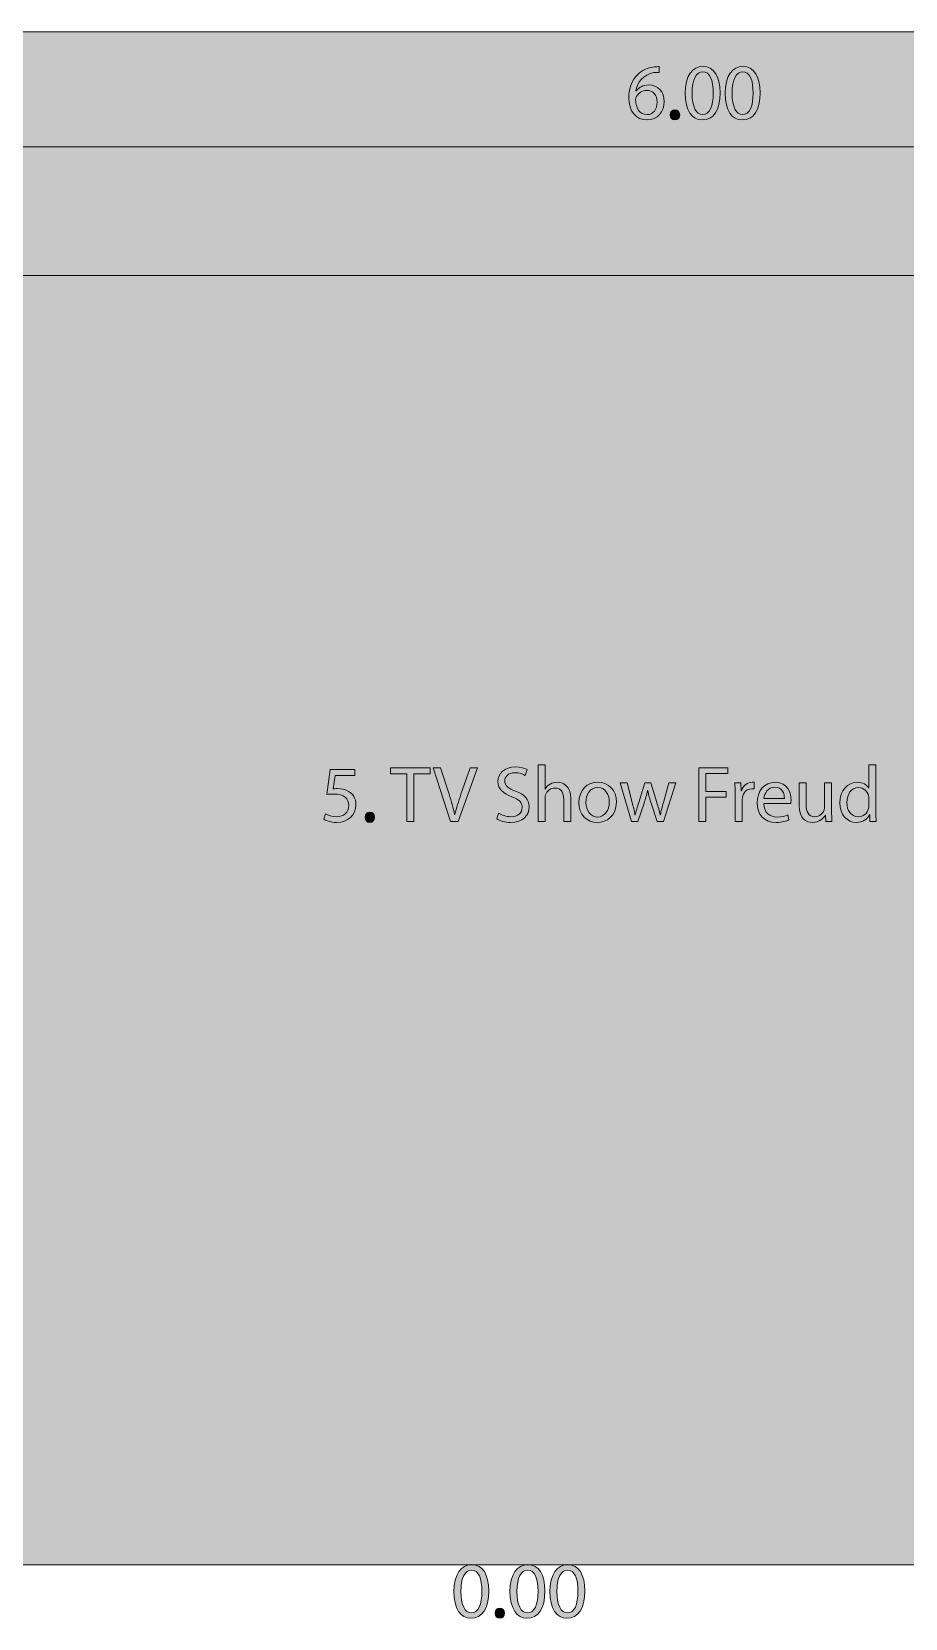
# Model space of a CAD drawing. Header units: centimetres. Extents: x -16.81 to -14.54, y 1.61 to 2.77.
# Drawn here: x -15.3483 to -15.2477, y 2.4232 to 2.6058 of the extents above; entities that cross this region are included whole.
import ezdxf

# ---------------------------------------------------------------- set-up
doc = ezdxf.new("R2010")
doc.units = ezdxf.units.CM
doc.header["$MEASUREMENT"] = 0
for name, color, linetype, lineweight in [('0TEXT', 7, 'Continuous', 0), ('EXP BORDER', 7, 'Continuous', 0), ('EXP COTA', 7, 'Continuous', 0), ('EXP HATCH', 7, 'Continuous', 0)]:
    doc.layers.add(name, color=color, linetype=linetype, lineweight=lineweight)

# ---------------------------------------------------------------- blocks, each defined once
blk = doc.blocks.new('Block_109')
at = {"layer": 'EXP COTA', "true_color": 0x0000cc, "transparency": 33554687}
h = blk.add_hatch(color=172, dxfattribs=at)
h.dxf.hatch_style = 2
edge = h.paths.add_edge_path()
edge.add_spline(control_points=[(-15.27623, 2.59767), (-15.27623, 2.5985), (-15.27671, 2.59901), (-15.27745, 2.59901), (-15.27795, 2.59901), (-15.2784, 2.5987), (-15.2786, 2.59829), (-15.27867, 2.59819), (-15.27871, 2.59808), (-15.27871, 2.59795), (-15.27869, 2.59695), (-15.27824, 2.59622), (-15.2774, 2.59622), (-15.27669, 2.59622), (-15.27623, 2.59681), (-15.27623, 2.59767)], knot_values=[0, 0, 0, 0, 1, 1, 1, 2, 2, 2, 3, 3, 3, 4, 4, 4, 5, 5, 5, 5], degree=3, periodic=0)
edge = h.paths.add_edge_path()
edge.add_spline(control_points=[(-15.276, 2.60108), (-15.27617, 2.60108), (-15.27638, 2.60108), (-15.2766, 2.60105), (-15.27786, 2.60084), (-15.27853, 2.59991), (-15.27867, 2.59895), (-15.27867, 2.59895), (-15.27865, 2.59895), (-15.27865, 2.59895), (-15.27836, 2.59932), (-15.27786, 2.59963), (-15.27721, 2.59963), (-15.27616, 2.59963), (-15.27542, 2.59888), (-15.27542, 2.59771), (-15.27542, 2.5966), (-15.27616, 2.5956), (-15.2774, 2.5956), (-15.27867, 2.5956), (-15.2795, 2.5966), (-15.2795, 2.59815), (-15.2795, 2.59932), (-15.27908, 2.60022), (-15.2785, 2.60081), (-15.278, 2.60132), (-15.27734, 2.6016), (-15.27659, 2.6017), (-15.27635, 2.60174), (-15.27616, 2.60174), (-15.276, 2.60174), (-15.276, 2.60174), (-15.276, 2.60108), (-15.276, 2.60108)], knot_values=[0, 0, 0, 0, 1, 1, 1, 2, 2, 2, 3, 3, 3, 4, 4, 4, 5, 5, 5, 6, 6, 6, 7, 7, 7, 8, 8, 8, 9, 9, 9, 10, 10, 10, 11, 11, 11, 11], degree=3, periodic=0)
h = blk.add_hatch(color=172, dxfattribs=at)
h.dxf.hatch_style = 2
edge = h.paths.add_edge_path()
edge.add_spline(control_points=[(-15.27221, 2.59867), (-15.27221, 2.59712), (-15.27175, 2.59622), (-15.27101, 2.59622), (-15.27018, 2.59622), (-15.26978, 2.59719), (-15.26978, 2.5987), (-15.26978, 2.60019), (-15.27016, 2.60115), (-15.27099, 2.60115), (-15.27169, 2.60115), (-15.27221, 2.60029), (-15.27221, 2.59867)], knot_values=[0, 0, 0, 0, 1, 1, 1, 2, 2, 2, 3, 3, 3, 4, 4, 4, 4], degree=3, periodic=0)
edge = h.paths.add_edge_path()
edge.add_spline(control_points=[(-15.26899, 2.59874), (-15.26899, 2.59671), (-15.26973, 2.5956), (-15.27106, 2.5956), (-15.27221, 2.5956), (-15.273, 2.59671), (-15.27302, 2.59867), (-15.27302, 2.60067), (-15.27216, 2.60177), (-15.27095, 2.60177), (-15.2697, 2.60177), (-15.26899, 2.60063), (-15.26899, 2.59874)], knot_values=[0, 0, 0, 0, 1, 1, 1, 2, 2, 2, 3, 3, 3, 4, 4, 4, 4], degree=3, periodic=0)
h = blk.add_hatch(color=172, dxfattribs=at)
h.dxf.hatch_style = 2
edge = h.paths.add_edge_path()
edge.add_spline(control_points=[(-15.26761, 2.59867), (-15.26761, 2.59712), (-15.26713, 2.59622), (-15.26641, 2.59622), (-15.26558, 2.59622), (-15.26518, 2.59719), (-15.26518, 2.5987), (-15.26518, 2.60019), (-15.26556, 2.60115), (-15.26639, 2.60115), (-15.2671, 2.60115), (-15.26761, 2.60029), (-15.26761, 2.59867)], knot_values=[0, 0, 0, 0, 1, 1, 1, 2, 2, 2, 3, 3, 3, 4, 4, 4, 4], degree=3, periodic=0)
edge = h.paths.add_edge_path()
edge.add_spline(control_points=[(-15.26439, 2.59874), (-15.26439, 2.59671), (-15.26513, 2.5956), (-15.26646, 2.5956), (-15.26761, 2.5956), (-15.2684, 2.59671), (-15.26842, 2.59867), (-15.26842, 2.60067), (-15.26756, 2.60177), (-15.26635, 2.60177), (-15.2651, 2.60177), (-15.26439, 2.60063), (-15.26439, 2.59874)], knot_values=[0, 0, 0, 0, 1, 1, 1, 2, 2, 2, 3, 3, 3, 4, 4, 4, 4], degree=3, periodic=0)
h = blk.add_hatch(color=172, dxfattribs=at)
h.dxf.hatch_style = 2
edge = h.paths.add_edge_path()
edge.add_spline(control_points=[(-15.27473, 2.59619), (-15.27473, 2.59653), (-15.2745, 2.59678), (-15.27419, 2.59678), (-15.27387, 2.59678), (-15.27364, 2.59653), (-15.27364, 2.59619), (-15.27364, 2.59584), (-15.27385, 2.5956), (-15.27419, 2.5956), (-15.27452, 2.5956), (-15.27473, 2.59584), (-15.27473, 2.59619)], knot_values=[0, 0, 0, 0, 1, 1, 1, 2, 2, 2, 3, 3, 3, 4, 4, 4, 4], degree=3, periodic=0)
at = {"layer": 'EXP COTA'}
for points, knots in [([(-15.276, 2.60108), (-15.27617, 2.60108), (-15.27638, 2.60108), (-15.2766, 2.60105), (-15.27786, 2.60084), (-15.27853, 2.59991), (-15.27867, 2.59895), (-15.27867, 2.59895), (-15.27865, 2.59895), (-15.27865, 2.59895), (-15.27836, 2.59932), (-15.27786, 2.59963), (-15.27721, 2.59963), (-15.27616, 2.59963), (-15.27542, 2.59888), (-15.27542, 2.59771), (-15.27542, 2.5966), (-15.27616, 2.5956), (-15.2774, 2.5956), (-15.27867, 2.5956), (-15.2795, 2.5966), (-15.2795, 2.59815), (-15.2795, 2.59932), (-15.27908, 2.60022), (-15.2785, 2.60081), (-15.278, 2.60132), (-15.27734, 2.6016), (-15.27659, 2.6017), (-15.27635, 2.60174), (-15.27616, 2.60174), (-15.276, 2.60174), (-15.276, 2.60174), (-15.276, 2.60108), (-15.276, 2.60108)], [0, 0, 0, 0, 1, 1, 1, 2, 2, 2, 3, 3, 3, 4, 4, 4, 5, 5, 5, 6, 6, 6, 7, 7, 7, 8, 8, 8, 9, 9, 9, 10, 10, 10, 11, 11, 11, 11]), ([(-15.26899, 2.59874), (-15.26899, 2.59671), (-15.26973, 2.5956), (-15.27106, 2.5956), (-15.27221, 2.5956), (-15.273, 2.59671), (-15.27302, 2.59867), (-15.27302, 2.60067), (-15.27216, 2.60177), (-15.27095, 2.60177), (-15.2697, 2.60177), (-15.26899, 2.60063), (-15.26899, 2.59874)], [0, 0, 0, 0, 1, 1, 1, 2, 2, 2, 3, 3, 3, 4, 4, 4, 4]), ([(-15.26439, 2.59874), (-15.26439, 2.59671), (-15.26513, 2.5956), (-15.26646, 2.5956), (-15.26761, 2.5956), (-15.2684, 2.59671), (-15.26842, 2.59867), (-15.26842, 2.60067), (-15.26756, 2.60177), (-15.26635, 2.60177), (-15.2651, 2.60177), (-15.26439, 2.60063), (-15.26439, 2.59874)], [0, 0, 0, 0, 1, 1, 1, 2, 2, 2, 3, 3, 3, 4, 4, 4, 4]), ([(-15.27221, 2.59867), (-15.27221, 2.59712), (-15.27175, 2.59622), (-15.27101, 2.59622), (-15.27018, 2.59622), (-15.26978, 2.59719), (-15.26978, 2.5987), (-15.26978, 2.60019), (-15.27016, 2.60115), (-15.27099, 2.60115), (-15.27169, 2.60115), (-15.27221, 2.60029), (-15.27221, 2.59867)], [0, 0, 0, 0, 1, 1, 1, 2, 2, 2, 3, 3, 3, 4, 4, 4, 4]), ([(-15.26761, 2.59867), (-15.26761, 2.59712), (-15.26713, 2.59622), (-15.26641, 2.59622), (-15.26558, 2.59622), (-15.26518, 2.59719), (-15.26518, 2.5987), (-15.26518, 2.60019), (-15.26556, 2.60115), (-15.26639, 2.60115), (-15.2671, 2.60115), (-15.26761, 2.60029), (-15.26761, 2.59867)], [0, 0, 0, 0, 1, 1, 1, 2, 2, 2, 3, 3, 3, 4, 4, 4, 4]), ([(-15.27623, 2.59767), (-15.27623, 2.5985), (-15.27671, 2.59901), (-15.27745, 2.59901), (-15.27795, 2.59901), (-15.2784, 2.5987), (-15.2786, 2.59829), (-15.27867, 2.59819), (-15.27871, 2.59808), (-15.27871, 2.59795), (-15.27869, 2.59695), (-15.27824, 2.59622), (-15.2774, 2.59622), (-15.27669, 2.59622), (-15.27623, 2.59681), (-15.27623, 2.59767)], [0, 0, 0, 0, 1, 1, 1, 2, 2, 2, 3, 3, 3, 4, 4, 4, 5, 5, 5, 5]), ([(-15.27473, 2.59619), (-15.27473, 2.59653), (-15.2745, 2.59678), (-15.27419, 2.59678), (-15.27387, 2.59678), (-15.27364, 2.59653), (-15.27364, 2.59619), (-15.27364, 2.59584), (-15.27385, 2.5956), (-15.27419, 2.5956), (-15.27452, 2.5956), (-15.27473, 2.59584), (-15.27473, 2.59619)], [0, 0, 0, 0, 1, 1, 1, 2, 2, 2, 3, 3, 3, 4, 4, 4, 4])]:
    blk.add_open_spline(points, degree=3, knots=knots, dxfattribs=at)
blk = doc.blocks.new('Block_108')
at = {"layer": 'EXP COTA'}
blk.add_blockref('Block_109', (0, 0), dxfattribs=at)
blk = doc.blocks.new('Block_107')
at = {"layer": 'EXP COTA', "color": 172, "lineweight": 0, "true_color": 0x0000cc}
blk.add_line((-15.37011, 2.5925), (-15.17256, 2.5925), dxfattribs=at)
at = {"layer": 'EXP COTA'}
blk.add_blockref('Block_108', (0, 0), dxfattribs=at)
blk = doc.blocks.new('Block_110')
at = {"layer": 'EXP COTA', "color": 172, "lineweight": 0, "true_color": 0x0000cc}
blk.add_line((-15.79345, 2.57771), (-15.17256, 2.57771), dxfattribs=at)
blk = doc.blocks.new('Block_121')
at = {"layer": 'EXP COTA', "true_color": 0x0000cc, "transparency": 33554687}
h = blk.add_hatch(color=172, dxfattribs=at)
h.dxf.hatch_style = 2
edge = h.paths.add_edge_path()
edge.add_spline(control_points=[(-15.29884, 2.42628), (-15.29884, 2.42473), (-15.29836, 2.42383), (-15.29764, 2.42383), (-15.29681, 2.42383), (-15.29641, 2.4248), (-15.29641, 2.42631), (-15.29641, 2.42779), (-15.29679, 2.42876), (-15.29762, 2.42876), (-15.29833, 2.42876), (-15.29884, 2.4279), (-15.29884, 2.42628)], knot_values=[0, 0, 0, 0, 1, 1, 1, 2, 2, 2, 3, 3, 3, 4, 4, 4, 4], degree=3, periodic=0)
edge = h.paths.add_edge_path()
edge.add_spline(control_points=[(-15.29562, 2.42635), (-15.29562, 2.42431), (-15.29636, 2.42321), (-15.29769, 2.42321), (-15.29884, 2.42321), (-15.29963, 2.42431), (-15.29965, 2.42628), (-15.29965, 2.42828), (-15.29879, 2.42938), (-15.29758, 2.42938), (-15.29633, 2.42938), (-15.29562, 2.42824), (-15.29562, 2.42635)], knot_values=[0, 0, 0, 0, 1, 1, 1, 2, 2, 2, 3, 3, 3, 4, 4, 4, 4], degree=3, periodic=0)
h = blk.add_hatch(color=172, dxfattribs=at)
h.dxf.hatch_style = 2
edge = h.paths.add_edge_path()
edge.add_spline(control_points=[(-15.29238, 2.42628), (-15.29238, 2.42473), (-15.29192, 2.42383), (-15.29118, 2.42383), (-15.29035, 2.42383), (-15.28995, 2.4248), (-15.28995, 2.42631), (-15.28995, 2.42779), (-15.29033, 2.42876), (-15.29116, 2.42876), (-15.29187, 2.42876), (-15.29238, 2.4279), (-15.29238, 2.42628)], knot_values=[0, 0, 0, 0, 1, 1, 1, 2, 2, 2, 3, 3, 3, 4, 4, 4, 4], degree=3, periodic=0)
edge = h.paths.add_edge_path()
edge.add_spline(control_points=[(-15.28916, 2.42635), (-15.28916, 2.42431), (-15.2899, 2.42321), (-15.29123, 2.42321), (-15.29238, 2.42321), (-15.29318, 2.42431), (-15.29319, 2.42628), (-15.29319, 2.42828), (-15.29233, 2.42938), (-15.29113, 2.42938), (-15.28987, 2.42938), (-15.28916, 2.42824), (-15.28916, 2.42635)], knot_values=[0, 0, 0, 0, 1, 1, 1, 2, 2, 2, 3, 3, 3, 4, 4, 4, 4], degree=3, periodic=0)
h = blk.add_hatch(color=172, dxfattribs=at)
h.dxf.hatch_style = 2
edge = h.paths.add_edge_path()
edge.add_spline(control_points=[(-15.28778, 2.42628), (-15.28778, 2.42473), (-15.2873, 2.42383), (-15.28658, 2.42383), (-15.28575, 2.42383), (-15.28535, 2.4248), (-15.28535, 2.42631), (-15.28535, 2.42779), (-15.28573, 2.42876), (-15.28656, 2.42876), (-15.28727, 2.42876), (-15.28778, 2.4279), (-15.28778, 2.42628)], knot_values=[0, 0, 0, 0, 1, 1, 1, 2, 2, 2, 3, 3, 3, 4, 4, 4, 4], degree=3, periodic=0)
edge = h.paths.add_edge_path()
edge.add_spline(control_points=[(-15.28456, 2.42635), (-15.28456, 2.42431), (-15.2853, 2.42321), (-15.28663, 2.42321), (-15.28778, 2.42321), (-15.28858, 2.42431), (-15.28859, 2.42628), (-15.28859, 2.42828), (-15.28773, 2.42938), (-15.28653, 2.42938), (-15.28527, 2.42938), (-15.28456, 2.42824), (-15.28456, 2.42635)], knot_values=[0, 0, 0, 0, 1, 1, 1, 2, 2, 2, 3, 3, 3, 4, 4, 4, 4], degree=3, periodic=0)
h = blk.add_hatch(color=172, dxfattribs=at)
h.dxf.hatch_style = 2
edge = h.paths.add_edge_path()
edge.add_spline(control_points=[(-15.2949, 2.4238), (-15.2949, 2.42414), (-15.29467, 2.42438), (-15.29436, 2.42438), (-15.29404, 2.42438), (-15.29381, 2.42414), (-15.29381, 2.4238), (-15.29381, 2.42345), (-15.29402, 2.42321), (-15.29436, 2.42321), (-15.29469, 2.42321), (-15.2949, 2.42345), (-15.2949, 2.4238)], knot_values=[0, 0, 0, 0, 1, 1, 1, 2, 2, 2, 3, 3, 3, 4, 4, 4, 4], degree=3, periodic=0)
at = {"layer": 'EXP COTA'}
for points in [[(-15.29562, 2.42635), (-15.29562, 2.42431), (-15.29636, 2.42321), (-15.29769, 2.42321), (-15.29884, 2.42321), (-15.29963, 2.42431), (-15.29965, 2.42628), (-15.29965, 2.42828), (-15.29879, 2.42938), (-15.29758, 2.42938), (-15.29633, 2.42938), (-15.29562, 2.42824), (-15.29562, 2.42635)], [(-15.29884, 2.42628), (-15.29884, 2.42473), (-15.29836, 2.42383), (-15.29764, 2.42383), (-15.29681, 2.42383), (-15.29641, 2.4248), (-15.29641, 2.42631), (-15.29641, 2.42779), (-15.29679, 2.42876), (-15.29762, 2.42876), (-15.29833, 2.42876), (-15.29884, 2.4279), (-15.29884, 2.42628)], [(-15.28916, 2.42635), (-15.28916, 2.42431), (-15.2899, 2.42321), (-15.29123, 2.42321), (-15.29238, 2.42321), (-15.29318, 2.42431), (-15.29319, 2.42628), (-15.29319, 2.42828), (-15.29233, 2.42938), (-15.29113, 2.42938), (-15.28987, 2.42938), (-15.28916, 2.42824), (-15.28916, 2.42635)], [(-15.29238, 2.42628), (-15.29238, 2.42473), (-15.29192, 2.42383), (-15.29118, 2.42383), (-15.29035, 2.42383), (-15.28995, 2.4248), (-15.28995, 2.42631), (-15.28995, 2.42779), (-15.29033, 2.42876), (-15.29116, 2.42876), (-15.29187, 2.42876), (-15.29238, 2.4279), (-15.29238, 2.42628)], [(-15.28456, 2.42635), (-15.28456, 2.42431), (-15.2853, 2.42321), (-15.28663, 2.42321), (-15.28778, 2.42321), (-15.28858, 2.42431), (-15.28859, 2.42628), (-15.28859, 2.42828), (-15.28773, 2.42938), (-15.28653, 2.42938), (-15.28527, 2.42938), (-15.28456, 2.42824), (-15.28456, 2.42635)], [(-15.28778, 2.42628), (-15.28778, 2.42473), (-15.2873, 2.42383), (-15.28658, 2.42383), (-15.28575, 2.42383), (-15.28535, 2.4248), (-15.28535, 2.42631), (-15.28535, 2.42779), (-15.28573, 2.42876), (-15.28656, 2.42876), (-15.28727, 2.42876), (-15.28778, 2.4279), (-15.28778, 2.42628)], [(-15.2949, 2.4238), (-15.2949, 2.42414), (-15.29467, 2.42438), (-15.29436, 2.42438), (-15.29404, 2.42438), (-15.29381, 2.42414), (-15.29381, 2.4238), (-15.29381, 2.42345), (-15.29402, 2.42321), (-15.29436, 2.42321), (-15.29469, 2.42321), (-15.2949, 2.42345), (-15.2949, 2.4238)]]:
    blk.add_open_spline(points, degree=3, knots=[0, 0, 0, 0, 1, 1, 1, 2, 2, 2, 3, 3, 3, 4, 4, 4, 4], dxfattribs=at)
blk = doc.blocks.new('Block_120')
at = {"layer": 'EXP COTA'}
blk.add_blockref('Block_121', (0, 0), dxfattribs=at)
blk = doc.blocks.new('Block_119')
at = {"layer": 'EXP COTA'}
blk.add_blockref('Block_120', (0, 0), dxfattribs=at)
blk = doc.blocks.new('Block_177')
at = {"layer": '0TEXT', "true_color": 0x333333, "transparency": 33554687}
h = blk.add_hatch(color=250, dxfattribs=at)
h.dxf.hatch_style = 2
edge = h.paths.add_edge_path()
edge.add_spline(control_points=[(-15.30506, 2.52036), (-15.30506, 2.52036), (-15.30694, 2.52036), (-15.30694, 2.52036), (-15.30694, 2.52036), (-15.30694, 2.52105), (-15.30694, 2.52105), (-15.30694, 2.52105), (-15.30236, 2.52105), (-15.30236, 2.52105), (-15.30236, 2.52105), (-15.30236, 2.52036), (-15.30236, 2.52036), (-15.30236, 2.52036), (-15.30425, 2.52036), (-15.30425, 2.52036), (-15.30425, 2.52036), (-15.30425, 2.51489), (-15.30425, 2.51489), (-15.30425, 2.51489), (-15.30506, 2.51489), (-15.30506, 2.51489), (-15.30506, 2.51489), (-15.30506, 2.52036), (-15.30506, 2.52036)], knot_values=[0, 0, 0, 0, 1, 1, 1, 2, 2, 2, 3, 3, 3, 4, 4, 4, 5, 5, 5, 6, 6, 6, 7, 7, 7, 8, 8, 8, 8], degree=3, periodic=0)
h = blk.add_hatch(color=250, dxfattribs=at)
h.dxf.hatch_style = 2
edge = h.paths.add_edge_path()
edge.add_spline(control_points=[(-15.30001, 2.51489), (-15.30001, 2.51489), (-15.30203, 2.52105), (-15.30203, 2.52105), (-15.30203, 2.52105), (-15.30117, 2.52105), (-15.30117, 2.52105), (-15.30117, 2.52105), (-15.3002, 2.51802), (-15.3002, 2.51802), (-15.29994, 2.51719), (-15.2997, 2.51644), (-15.29955, 2.51571), (-15.29955, 2.51571), (-15.29953, 2.51571), (-15.29953, 2.51571), (-15.29936, 2.51644), (-15.2991, 2.51719), (-15.29883, 2.51802), (-15.29883, 2.51802), (-15.29777, 2.52105), (-15.29777, 2.52105), (-15.29777, 2.52105), (-15.29693, 2.52105), (-15.29693, 2.52105), (-15.29693, 2.52105), (-15.29914, 2.51489), (-15.29914, 2.51489), (-15.29914, 2.51489), (-15.30001, 2.51489), (-15.30001, 2.51489)], knot_values=[0, 0, 0, 0, 1, 1, 1, 2, 2, 2, 3, 3, 3, 4, 4, 4, 5, 5, 5, 6, 6, 6, 7, 7, 7, 8, 8, 8, 9, 9, 9, 10, 10, 10, 10], degree=3, periodic=0)
h = blk.add_hatch(color=250, dxfattribs=at)
h.dxf.hatch_style = 2
edge = h.paths.add_edge_path()
edge.add_spline(control_points=[(-15.2945, 2.51585), (-15.29414, 2.51564), (-15.29362, 2.51544), (-15.29307, 2.51544), (-15.29226, 2.51544), (-15.29178, 2.51588), (-15.29178, 2.5165), (-15.29178, 2.51709), (-15.29211, 2.5174), (-15.29295, 2.51774), (-15.29395, 2.51809), (-15.29457, 2.51861), (-15.29457, 2.51947), (-15.29457, 2.52043), (-15.29378, 2.52116), (-15.29257, 2.52116), (-15.29195, 2.52116), (-15.29149, 2.52102), (-15.29121, 2.52085), (-15.29121, 2.52085), (-15.29144, 2.52019), (-15.29144, 2.52019), (-15.29164, 2.52033), (-15.29206, 2.5205), (-15.29261, 2.5205), (-15.29345, 2.5205), (-15.29378, 2.51998), (-15.29378, 2.51957), (-15.29378, 2.51898), (-15.2934, 2.51871), (-15.29254, 2.51836), (-15.2915, 2.51799), (-15.29097, 2.51747), (-15.29097, 2.51657), (-15.29097, 2.51561), (-15.29168, 2.51478), (-15.29312, 2.51478), (-15.29373, 2.51478), (-15.29438, 2.51495), (-15.29471, 2.5152), (-15.29471, 2.5152), (-15.2945, 2.51585), (-15.2945, 2.51585)], knot_values=[0, 0, 0, 0, 1, 1, 1, 2, 2, 2, 3, 3, 3, 4, 4, 4, 5, 5, 5, 6, 6, 6, 7, 7, 7, 8, 8, 8, 9, 9, 9, 10, 10, 10, 11, 11, 11, 12, 12, 12, 13, 13, 13, 14, 14, 14, 14], degree=3, periodic=0)
h = blk.add_hatch(color=250, dxfattribs=at)
h.dxf.hatch_style = 2
edge = h.paths.add_edge_path()
edge.add_spline(control_points=[(-15.28995, 2.5214), (-15.28995, 2.5214), (-15.28914, 2.5214), (-15.28914, 2.5214), (-15.28914, 2.5214), (-15.28914, 2.51861), (-15.28914, 2.51861), (-15.28914, 2.51861), (-15.28913, 2.51861), (-15.28913, 2.51861), (-15.28901, 2.51885), (-15.2888, 2.51905), (-15.28856, 2.51919), (-15.28832, 2.51933), (-15.28804, 2.5194), (-15.28773, 2.5194), (-15.28715, 2.5194), (-15.28618, 2.51905), (-15.28618, 2.5175), (-15.28618, 2.5175), (-15.28618, 2.51489), (-15.28618, 2.51489), (-15.28618, 2.51489), (-15.28699, 2.51489), (-15.28699, 2.51489), (-15.28699, 2.51489), (-15.28699, 2.51743), (-15.28699, 2.51743), (-15.28699, 2.51816), (-15.28727, 2.51874), (-15.28802, 2.51874), (-15.28854, 2.51874), (-15.28895, 2.51836), (-15.28909, 2.51795), (-15.28914, 2.51785), (-15.28914, 2.51771), (-15.28914, 2.51757), (-15.28914, 2.51757), (-15.28914, 2.51489), (-15.28914, 2.51489), (-15.28914, 2.51489), (-15.28995, 2.51489), (-15.28995, 2.51489), (-15.28995, 2.51489), (-15.28995, 2.5214), (-15.28995, 2.5214)], knot_values=[0, 0, 0, 0, 1, 1, 1, 2, 2, 2, 3, 3, 3, 4, 4, 4, 5, 5, 5, 6, 6, 6, 7, 7, 7, 8, 8, 8, 9, 9, 9, 10, 10, 10, 11, 11, 11, 12, 12, 12, 13, 13, 13, 14, 14, 14, 15, 15, 15, 15], degree=3, periodic=0)
h = blk.add_hatch(color=250, dxfattribs=at)
h.dxf.hatch_style = 2
edge = h.paths.add_edge_path()
edge.add_spline(control_points=[(-15.27142, 2.52105), (-15.27142, 2.52105), (-15.26809, 2.52105), (-15.26809, 2.52105), (-15.26809, 2.52105), (-15.26809, 2.5204), (-15.26809, 2.5204), (-15.26809, 2.5204), (-15.27061, 2.5204), (-15.27061, 2.5204), (-15.27061, 2.5204), (-15.27061, 2.51833), (-15.27061, 2.51833), (-15.27061, 2.51833), (-15.26828, 2.51833), (-15.26828, 2.51833), (-15.26828, 2.51833), (-15.26828, 2.51768), (-15.26828, 2.51768), (-15.26828, 2.51768), (-15.27061, 2.51768), (-15.27061, 2.51768), (-15.27061, 2.51768), (-15.27061, 2.51489), (-15.27061, 2.51489), (-15.27061, 2.51489), (-15.27142, 2.51489), (-15.27142, 2.51489), (-15.27142, 2.51489), (-15.27142, 2.52105), (-15.27142, 2.52105)], knot_values=[0, 0, 0, 0, 1, 1, 1, 2, 2, 2, 3, 3, 3, 4, 4, 4, 5, 5, 5, 6, 6, 6, 7, 7, 7, 8, 8, 8, 9, 9, 9, 10, 10, 10, 10], degree=3, periodic=0)
h = blk.add_hatch(color=250, dxfattribs=at)
h.dxf.hatch_style = 2
edge = h.paths.add_edge_path()
edge.add_spline(control_points=[(-15.25185, 2.5175), (-15.25185, 2.51761), (-15.25185, 2.51774), (-15.25189, 2.51785), (-15.25201, 2.51836), (-15.25244, 2.51878), (-15.25306, 2.51878), (-15.25388, 2.51878), (-15.25438, 2.51805), (-15.25438, 2.51706), (-15.25438, 2.51616), (-15.25394, 2.51544), (-15.25307, 2.51544), (-15.25252, 2.51544), (-15.25204, 2.51578), (-15.25189, 2.5164), (-15.25185, 2.5165), (-15.25185, 2.51661), (-15.25185, 2.51675), (-15.25185, 2.51675), (-15.25185, 2.5175), (-15.25185, 2.5175)], knot_values=[0, 0, 0, 0, 1, 1, 1, 2, 2, 2, 3, 3, 3, 4, 4, 4, 5, 5, 5, 6, 6, 6, 7, 7, 7, 7], degree=3, periodic=0)
edge = h.paths.add_edge_path()
edge.add_spline(control_points=[(-15.25104, 2.5214), (-15.25104, 2.5214), (-15.25104, 2.51602), (-15.25104, 2.51602), (-15.25104, 2.51564), (-15.25104, 2.5152), (-15.25101, 2.51489), (-15.25101, 2.51489), (-15.25173, 2.51489), (-15.25173, 2.51489), (-15.25173, 2.51489), (-15.25176, 2.51564), (-15.25176, 2.51564), (-15.25176, 2.51564), (-15.25178, 2.51564), (-15.25178, 2.51564), (-15.25204, 2.51516), (-15.25257, 2.51478), (-15.2533, 2.51478), (-15.25437, 2.51478), (-15.25519, 2.51568), (-15.25519, 2.51702), (-15.25519, 2.5185), (-15.25428, 2.5194), (-15.25321, 2.5194), (-15.25252, 2.5194), (-15.25208, 2.51909), (-15.25187, 2.51874), (-15.25187, 2.51874), (-15.25185, 2.51874), (-15.25185, 2.51874), (-15.25185, 2.51874), (-15.25185, 2.5214), (-15.25185, 2.5214), (-15.25185, 2.5214), (-15.25104, 2.5214), (-15.25104, 2.5214)], knot_values=[0, 0, 0, 0, 1, 1, 1, 2, 2, 2, 3, 3, 3, 4, 4, 4, 5, 5, 5, 6, 6, 6, 7, 7, 7, 8, 8, 8, 9, 9, 9, 10, 10, 10, 11, 11, 11, 12, 12, 12, 12], degree=3, periodic=0)
h = blk.add_hatch(color=250, dxfattribs=at)
h.dxf.hatch_style = 2
edge = h.paths.add_edge_path()
edge.add_spline(control_points=[(-15.31104, 2.52016), (-15.31104, 2.52016), (-15.31331, 2.52016), (-15.31331, 2.52016), (-15.31331, 2.52016), (-15.31354, 2.51864), (-15.31354, 2.51864), (-15.3134, 2.51864), (-15.31328, 2.51867), (-15.31305, 2.51867), (-15.31259, 2.51867), (-15.31214, 2.51857), (-15.31176, 2.51833), (-15.3113, 2.51809), (-15.31092, 2.51757), (-15.31092, 2.51681), (-15.31092, 2.51564), (-15.31185, 2.51478), (-15.31314, 2.51478), (-15.31378, 2.51478), (-15.31433, 2.51495), (-15.31462, 2.51516), (-15.31462, 2.51516), (-15.31441, 2.51578), (-15.31441, 2.51578), (-15.31417, 2.51561), (-15.31369, 2.51544), (-15.31314, 2.51544), (-15.31238, 2.51544), (-15.31173, 2.51592), (-15.31173, 2.51671), (-15.31174, 2.5175), (-15.31226, 2.51805), (-15.31345, 2.51805), (-15.31378, 2.51805), (-15.31405, 2.51802), (-15.31428, 2.51799), (-15.31428, 2.51799), (-15.31388, 2.52085), (-15.31388, 2.52085), (-15.31388, 2.52085), (-15.31104, 2.52085), (-15.31104, 2.52085), (-15.31104, 2.52085), (-15.31104, 2.52016), (-15.31104, 2.52016)], knot_values=[0, 0, 0, 0, 1, 1, 1, 2, 2, 2, 3, 3, 3, 4, 4, 4, 5, 5, 5, 6, 6, 6, 7, 7, 7, 8, 8, 8, 9, 9, 9, 10, 10, 10, 11, 11, 11, 12, 12, 12, 13, 13, 13, 14, 14, 14, 15, 15, 15, 15], degree=3, periodic=0)
h = blk.add_hatch(color=250, dxfattribs=at)
h.dxf.hatch_style = 2
edge = h.paths.add_edge_path()
edge.add_spline(control_points=[(-15.28444, 2.51709), (-15.28444, 2.51613), (-15.28387, 2.5154), (-15.28308, 2.5154), (-15.28232, 2.5154), (-15.28174, 2.51613), (-15.28174, 2.51712), (-15.28174, 2.51785), (-15.28212, 2.51881), (-15.28306, 2.51881), (-15.28403, 2.51881), (-15.28444, 2.51792), (-15.28444, 2.51709)], knot_values=[0, 0, 0, 0, 1, 1, 1, 2, 2, 2, 3, 3, 3, 4, 4, 4, 4], degree=3, periodic=0)
edge = h.paths.add_edge_path()
edge.add_spline(control_points=[(-15.28093, 2.51712), (-15.28093, 2.51551), (-15.28205, 2.51478), (-15.28313, 2.51478), (-15.28432, 2.51478), (-15.28525, 2.51568), (-15.28525, 2.51706), (-15.28525, 2.51854), (-15.28427, 2.5194), (-15.28305, 2.5194), (-15.28177, 2.5194), (-15.28093, 2.5185), (-15.28093, 2.51712)], knot_values=[0, 0, 0, 0, 1, 1, 1, 2, 2, 2, 3, 3, 3, 4, 4, 4, 4], degree=3, periodic=0)
h = blk.add_hatch(color=250, dxfattribs=at)
h.dxf.hatch_style = 2
edge = h.paths.add_edge_path()
edge.add_spline(control_points=[(-15.2797, 2.51933), (-15.2797, 2.51933), (-15.27912, 2.51706), (-15.27912, 2.51706), (-15.27898, 2.51657), (-15.27886, 2.51613), (-15.27879, 2.51564), (-15.27879, 2.51564), (-15.27876, 2.51564), (-15.27876, 2.51564), (-15.27865, 2.51609), (-15.27852, 2.51657), (-15.27836, 2.51706), (-15.27836, 2.51706), (-15.27764, 2.51933), (-15.27764, 2.51933), (-15.27764, 2.51933), (-15.27697, 2.51933), (-15.27697, 2.51933), (-15.27697, 2.51933), (-15.27628, 2.51709), (-15.27628, 2.51709), (-15.2761, 2.51657), (-15.27598, 2.51609), (-15.27588, 2.51564), (-15.27588, 2.51564), (-15.27586, 2.51564), (-15.27586, 2.51564), (-15.27578, 2.51609), (-15.27566, 2.51657), (-15.27552, 2.51709), (-15.27552, 2.51709), (-15.27488, 2.51933), (-15.27488, 2.51933), (-15.27488, 2.51933), (-15.27409, 2.51933), (-15.27409, 2.51933), (-15.27409, 2.51933), (-15.27552, 2.51489), (-15.27552, 2.51489), (-15.27552, 2.51489), (-15.27624, 2.51489), (-15.27624, 2.51489), (-15.27624, 2.51489), (-15.27693, 2.51699), (-15.27693, 2.51699), (-15.27709, 2.5175), (-15.27721, 2.51792), (-15.27731, 2.51847), (-15.27731, 2.51847), (-15.27734, 2.51847), (-15.27734, 2.51847), (-15.27745, 2.51792), (-15.27759, 2.51747), (-15.27774, 2.51699), (-15.27774, 2.51699), (-15.27845, 2.51489), (-15.27845, 2.51489), (-15.27845, 2.51489), (-15.27919, 2.51489), (-15.27919, 2.51489), (-15.27919, 2.51489), (-15.28051, 2.51933), (-15.28051, 2.51933), (-15.28051, 2.51933), (-15.2797, 2.51933), (-15.2797, 2.51933)], knot_values=[0, 0, 0, 0, 1, 1, 1, 2, 2, 2, 3, 3, 3, 4, 4, 4, 5, 5, 5, 6, 6, 6, 7, 7, 7, 8, 8, 8, 9, 9, 9, 10, 10, 10, 11, 11, 11, 12, 12, 12, 13, 13, 13, 14, 14, 14, 15, 15, 15, 16, 16, 16, 17, 17, 17, 18, 18, 18, 19, 19, 19, 20, 20, 20, 21, 21, 21, 22, 22, 22, 22], degree=3, periodic=0)
h = blk.add_hatch(color=250, dxfattribs=at)
h.dxf.hatch_style = 2
edge = h.paths.add_edge_path()
edge.add_spline(control_points=[(-15.26725, 2.51792), (-15.26725, 2.51847), (-15.26727, 2.51892), (-15.26729, 2.51933), (-15.26729, 2.51933), (-15.26658, 2.51933), (-15.26658, 2.51933), (-15.26658, 2.51933), (-15.26656, 2.51843), (-15.26656, 2.51843), (-15.26656, 2.51843), (-15.26653, 2.51843), (-15.26653, 2.51843), (-15.26632, 2.51905), (-15.26584, 2.5194), (-15.2653, 2.5194), (-15.2652, 2.5194), (-15.26515, 2.5194), (-15.26506, 2.5194), (-15.26506, 2.5194), (-15.26506, 2.51864), (-15.26506, 2.51864), (-15.26515, 2.51864), (-15.26524, 2.51864), (-15.26534, 2.51864), (-15.26591, 2.51864), (-15.26632, 2.51823), (-15.26642, 2.51761), (-15.26644, 2.5175), (-15.26646, 2.5174), (-15.26646, 2.51726), (-15.26646, 2.51726), (-15.26646, 2.51489), (-15.26646, 2.51489), (-15.26646, 2.51489), (-15.26725, 2.51489), (-15.26725, 2.51489), (-15.26725, 2.51489), (-15.26725, 2.51792), (-15.26725, 2.51792)], knot_values=[0, 0, 0, 0, 1, 1, 1, 2, 2, 2, 3, 3, 3, 4, 4, 4, 5, 5, 5, 6, 6, 6, 7, 7, 7, 8, 8, 8, 9, 9, 9, 10, 10, 10, 11, 11, 11, 12, 12, 12, 13, 13, 13, 13], degree=3, periodic=0)
h = blk.add_hatch(color=250, dxfattribs=at)
h.dxf.hatch_style = 2
edge = h.paths.add_edge_path()
edge.add_spline(control_points=[(-15.26158, 2.51754), (-15.26158, 2.51805), (-15.26179, 2.51885), (-15.2627, 2.51885), (-15.26351, 2.51885), (-15.26387, 2.51809), (-15.26394, 2.51754), (-15.26394, 2.51754), (-15.26158, 2.51754), (-15.26158, 2.51754)], knot_values=[0, 0, 0, 0, 1, 1, 1, 2, 2, 2, 3, 3, 3, 3], degree=3, periodic=0)
edge = h.paths.add_edge_path()
edge.add_spline(control_points=[(-15.26394, 2.51695), (-15.26393, 2.51585), (-15.26324, 2.5154), (-15.26243, 2.5154), (-15.26186, 2.5154), (-15.2615, 2.51551), (-15.2612, 2.51564), (-15.2612, 2.51564), (-15.26107, 2.51506), (-15.26107, 2.51506), (-15.26134, 2.51495), (-15.26182, 2.51478), (-15.26253, 2.51478), (-15.26391, 2.51478), (-15.26472, 2.51568), (-15.26472, 2.51702), (-15.26472, 2.51836), (-15.26393, 2.5194), (-15.26263, 2.5194), (-15.26119, 2.5194), (-15.26081, 2.51816), (-15.26081, 2.51733), (-15.26081, 2.51716), (-15.26083, 2.51702), (-15.26084, 2.51695), (-15.26084, 2.51695), (-15.26394, 2.51695), (-15.26394, 2.51695)], knot_values=[0, 0, 0, 0, 1, 1, 1, 2, 2, 2, 3, 3, 3, 4, 4, 4, 5, 5, 5, 6, 6, 6, 7, 7, 7, 8, 8, 8, 9, 9, 9, 9], degree=3, periodic=0)
h = blk.add_hatch(color=250, dxfattribs=at)
h.dxf.hatch_style = 2
edge = h.paths.add_edge_path()
edge.add_spline(control_points=[(-15.25614, 2.51609), (-15.25614, 2.51564), (-15.25614, 2.51523), (-15.25611, 2.51489), (-15.25611, 2.51489), (-15.25681, 2.51489), (-15.25681, 2.51489), (-15.25681, 2.51489), (-15.25686, 2.51561), (-15.25686, 2.51561), (-15.25686, 2.51561), (-15.25688, 2.51561), (-15.25688, 2.51561), (-15.25709, 2.51526), (-15.25755, 2.51478), (-15.25835, 2.51478), (-15.25903, 2.51478), (-15.25988, 2.51516), (-15.25988, 2.51671), (-15.25988, 2.51671), (-15.25988, 2.51933), (-15.25988, 2.51933), (-15.25988, 2.51933), (-15.25907, 2.51933), (-15.25907, 2.51933), (-15.25907, 2.51933), (-15.25907, 2.51685), (-15.25907, 2.51685), (-15.25907, 2.51602), (-15.25881, 2.51544), (-15.25809, 2.51544), (-15.25754, 2.51544), (-15.25717, 2.51582), (-15.25702, 2.51619), (-15.25697, 2.5163), (-15.25695, 2.51644), (-15.25695, 2.51661), (-15.25695, 2.51661), (-15.25695, 2.51933), (-15.25695, 2.51933), (-15.25695, 2.51933), (-15.25614, 2.51933), (-15.25614, 2.51933), (-15.25614, 2.51933), (-15.25614, 2.51609), (-15.25614, 2.51609)], knot_values=[0, 0, 0, 0, 1, 1, 1, 2, 2, 2, 3, 3, 3, 4, 4, 4, 5, 5, 5, 6, 6, 6, 7, 7, 7, 8, 8, 8, 9, 9, 9, 10, 10, 10, 11, 11, 11, 12, 12, 12, 13, 13, 13, 14, 14, 14, 15, 15, 15, 15], degree=3, periodic=0)
h = blk.add_hatch(color=250, dxfattribs=at)
h.dxf.hatch_style = 2
edge = h.paths.add_edge_path()
edge.add_spline(control_points=[(-15.30987, 2.51537), (-15.30987, 2.51571), (-15.30964, 2.51595), (-15.30932, 2.51595), (-15.30901, 2.51595), (-15.30878, 2.51571), (-15.30878, 2.51537), (-15.30878, 2.51502), (-15.30899, 2.51478), (-15.30933, 2.51478), (-15.30966, 2.51478), (-15.30987, 2.51502), (-15.30987, 2.51537)], knot_values=[0, 0, 0, 0, 1, 1, 1, 2, 2, 2, 3, 3, 3, 4, 4, 4, 4], degree=3, periodic=0)
at = {"layer": '0TEXT'}
for points, knots in [([(-15.30506, 2.52036), (-15.30506, 2.52036), (-15.30694, 2.52036), (-15.30694, 2.52036), (-15.30694, 2.52036), (-15.30694, 2.52105), (-15.30694, 2.52105), (-15.30694, 2.52105), (-15.30236, 2.52105), (-15.30236, 2.52105), (-15.30236, 2.52105), (-15.30236, 2.52036), (-15.30236, 2.52036), (-15.30236, 2.52036), (-15.30425, 2.52036), (-15.30425, 2.52036), (-15.30425, 2.52036), (-15.30425, 2.51489), (-15.30425, 2.51489), (-15.30425, 2.51489), (-15.30506, 2.51489), (-15.30506, 2.51489), (-15.30506, 2.51489), (-15.30506, 2.52036), (-15.30506, 2.52036)], [0, 0, 0, 0, 1, 1, 1, 2, 2, 2, 3, 3, 3, 4, 4, 4, 5, 5, 5, 6, 6, 6, 7, 7, 7, 8, 8, 8, 8]), ([(-15.30001, 2.51489), (-15.30001, 2.51489), (-15.30203, 2.52105), (-15.30203, 2.52105), (-15.30203, 2.52105), (-15.30117, 2.52105), (-15.30117, 2.52105), (-15.30117, 2.52105), (-15.3002, 2.51802), (-15.3002, 2.51802), (-15.29994, 2.51719), (-15.2997, 2.51644), (-15.29955, 2.51571), (-15.29955, 2.51571), (-15.29953, 2.51571), (-15.29953, 2.51571), (-15.29936, 2.51644), (-15.2991, 2.51719), (-15.29883, 2.51802), (-15.29883, 2.51802), (-15.29777, 2.52105), (-15.29777, 2.52105), (-15.29777, 2.52105), (-15.29693, 2.52105), (-15.29693, 2.52105), (-15.29693, 2.52105), (-15.29914, 2.51489), (-15.29914, 2.51489), (-15.29914, 2.51489), (-15.30001, 2.51489), (-15.30001, 2.51489)], [0, 0, 0, 0, 1, 1, 1, 2, 2, 2, 3, 3, 3, 4, 4, 4, 5, 5, 5, 6, 6, 6, 7, 7, 7, 8, 8, 8, 9, 9, 9, 10, 10, 10, 10]), ([(-15.2945, 2.51585), (-15.29414, 2.51564), (-15.29362, 2.51544), (-15.29307, 2.51544), (-15.29226, 2.51544), (-15.29178, 2.51588), (-15.29178, 2.5165), (-15.29178, 2.51709), (-15.29211, 2.5174), (-15.29295, 2.51774), (-15.29395, 2.51809), (-15.29457, 2.51861), (-15.29457, 2.51947), (-15.29457, 2.52043), (-15.29378, 2.52116), (-15.29257, 2.52116), (-15.29195, 2.52116), (-15.29149, 2.52102), (-15.29121, 2.52085), (-15.29121, 2.52085), (-15.29144, 2.52019), (-15.29144, 2.52019), (-15.29164, 2.52033), (-15.29206, 2.5205), (-15.29261, 2.5205), (-15.29345, 2.5205), (-15.29378, 2.51998), (-15.29378, 2.51957), (-15.29378, 2.51898), (-15.2934, 2.51871), (-15.29254, 2.51836), (-15.2915, 2.51799), (-15.29097, 2.51747), (-15.29097, 2.51657), (-15.29097, 2.51561), (-15.29168, 2.51478), (-15.29312, 2.51478), (-15.29373, 2.51478), (-15.29438, 2.51495), (-15.29471, 2.5152), (-15.29471, 2.5152), (-15.2945, 2.51585), (-15.2945, 2.51585)], [0, 0, 0, 0, 1, 1, 1, 2, 2, 2, 3, 3, 3, 4, 4, 4, 5, 5, 5, 6, 6, 6, 7, 7, 7, 8, 8, 8, 9, 9, 9, 10, 10, 10, 11, 11, 11, 12, 12, 12, 13, 13, 13, 14, 14, 14, 14]), ([(-15.28995, 2.5214), (-15.28995, 2.5214), (-15.28914, 2.5214), (-15.28914, 2.5214), (-15.28914, 2.5214), (-15.28914, 2.51861), (-15.28914, 2.51861), (-15.28914, 2.51861), (-15.28913, 2.51861), (-15.28913, 2.51861), (-15.28901, 2.51885), (-15.2888, 2.51905), (-15.28856, 2.51919), (-15.28832, 2.51933), (-15.28804, 2.5194), (-15.28773, 2.5194), (-15.28715, 2.5194), (-15.28618, 2.51905), (-15.28618, 2.5175), (-15.28618, 2.5175), (-15.28618, 2.51489), (-15.28618, 2.51489), (-15.28618, 2.51489), (-15.28699, 2.51489), (-15.28699, 2.51489), (-15.28699, 2.51489), (-15.28699, 2.51743), (-15.28699, 2.51743), (-15.28699, 2.51816), (-15.28727, 2.51874), (-15.28802, 2.51874), (-15.28854, 2.51874), (-15.28895, 2.51836), (-15.28909, 2.51795), (-15.28914, 2.51785), (-15.28914, 2.51771), (-15.28914, 2.51757), (-15.28914, 2.51757), (-15.28914, 2.51489), (-15.28914, 2.51489), (-15.28914, 2.51489), (-15.28995, 2.51489), (-15.28995, 2.51489), (-15.28995, 2.51489), (-15.28995, 2.5214), (-15.28995, 2.5214)], [0, 0, 0, 0, 1, 1, 1, 2, 2, 2, 3, 3, 3, 4, 4, 4, 5, 5, 5, 6, 6, 6, 7, 7, 7, 8, 8, 8, 9, 9, 9, 10, 10, 10, 11, 11, 11, 12, 12, 12, 13, 13, 13, 14, 14, 14, 15, 15, 15, 15]), ([(-15.27142, 2.52105), (-15.27142, 2.52105), (-15.26809, 2.52105), (-15.26809, 2.52105), (-15.26809, 2.52105), (-15.26809, 2.5204), (-15.26809, 2.5204), (-15.26809, 2.5204), (-15.27061, 2.5204), (-15.27061, 2.5204), (-15.27061, 2.5204), (-15.27061, 2.51833), (-15.27061, 2.51833), (-15.27061, 2.51833), (-15.26828, 2.51833), (-15.26828, 2.51833), (-15.26828, 2.51833), (-15.26828, 2.51768), (-15.26828, 2.51768), (-15.26828, 2.51768), (-15.27061, 2.51768), (-15.27061, 2.51768), (-15.27061, 2.51768), (-15.27061, 2.51489), (-15.27061, 2.51489), (-15.27061, 2.51489), (-15.27142, 2.51489), (-15.27142, 2.51489), (-15.27142, 2.51489), (-15.27142, 2.52105), (-15.27142, 2.52105)], [0, 0, 0, 0, 1, 1, 1, 2, 2, 2, 3, 3, 3, 4, 4, 4, 5, 5, 5, 6, 6, 6, 7, 7, 7, 8, 8, 8, 9, 9, 9, 10, 10, 10, 10]), ([(-15.25104, 2.5214), (-15.25104, 2.5214), (-15.25104, 2.51602), (-15.25104, 2.51602), (-15.25104, 2.51564), (-15.25104, 2.5152), (-15.25101, 2.51489), (-15.25101, 2.51489), (-15.25173, 2.51489), (-15.25173, 2.51489), (-15.25173, 2.51489), (-15.25176, 2.51564), (-15.25176, 2.51564), (-15.25176, 2.51564), (-15.25178, 2.51564), (-15.25178, 2.51564), (-15.25204, 2.51516), (-15.25257, 2.51478), (-15.2533, 2.51478), (-15.25437, 2.51478), (-15.25519, 2.51568), (-15.25519, 2.51702), (-15.25519, 2.5185), (-15.25428, 2.5194), (-15.25321, 2.5194), (-15.25252, 2.5194), (-15.25208, 2.51909), (-15.25187, 2.51874), (-15.25187, 2.51874), (-15.25185, 2.51874), (-15.25185, 2.51874), (-15.25185, 2.51874), (-15.25185, 2.5214), (-15.25185, 2.5214), (-15.25185, 2.5214), (-15.25104, 2.5214), (-15.25104, 2.5214)], [0, 0, 0, 0, 1, 1, 1, 2, 2, 2, 3, 3, 3, 4, 4, 4, 5, 5, 5, 6, 6, 6, 7, 7, 7, 8, 8, 8, 9, 9, 9, 10, 10, 10, 11, 11, 11, 12, 12, 12, 12]), ([(-15.31104, 2.52016), (-15.31104, 2.52016), (-15.31331, 2.52016), (-15.31331, 2.52016), (-15.31331, 2.52016), (-15.31354, 2.51864), (-15.31354, 2.51864), (-15.3134, 2.51864), (-15.31328, 2.51867), (-15.31305, 2.51867), (-15.31259, 2.51867), (-15.31214, 2.51857), (-15.31176, 2.51833), (-15.3113, 2.51809), (-15.31092, 2.51757), (-15.31092, 2.51681), (-15.31092, 2.51564), (-15.31185, 2.51478), (-15.31314, 2.51478), (-15.31378, 2.51478), (-15.31433, 2.51495), (-15.31462, 2.51516), (-15.31462, 2.51516), (-15.31441, 2.51578), (-15.31441, 2.51578), (-15.31417, 2.51561), (-15.31369, 2.51544), (-15.31314, 2.51544), (-15.31238, 2.51544), (-15.31173, 2.51592), (-15.31173, 2.51671), (-15.31174, 2.5175), (-15.31226, 2.51805), (-15.31345, 2.51805), (-15.31378, 2.51805), (-15.31405, 2.51802), (-15.31428, 2.51799), (-15.31428, 2.51799), (-15.31388, 2.52085), (-15.31388, 2.52085), (-15.31388, 2.52085), (-15.31104, 2.52085), (-15.31104, 2.52085), (-15.31104, 2.52085), (-15.31104, 2.52016), (-15.31104, 2.52016)], [0, 0, 0, 0, 1, 1, 1, 2, 2, 2, 3, 3, 3, 4, 4, 4, 5, 5, 5, 6, 6, 6, 7, 7, 7, 8, 8, 8, 9, 9, 9, 10, 10, 10, 11, 11, 11, 12, 12, 12, 13, 13, 13, 14, 14, 14, 15, 15, 15, 15]), ([(-15.28093, 2.51712), (-15.28093, 2.51551), (-15.28205, 2.51478), (-15.28313, 2.51478), (-15.28432, 2.51478), (-15.28525, 2.51568), (-15.28525, 2.51706), (-15.28525, 2.51854), (-15.28427, 2.5194), (-15.28305, 2.5194), (-15.28177, 2.5194), (-15.28093, 2.5185), (-15.28093, 2.51712)], [0, 0, 0, 0, 1, 1, 1, 2, 2, 2, 3, 3, 3, 4, 4, 4, 4]), ([(-15.2797, 2.51933), (-15.2797, 2.51933), (-15.27912, 2.51706), (-15.27912, 2.51706), (-15.27898, 2.51657), (-15.27886, 2.51613), (-15.27879, 2.51564), (-15.27879, 2.51564), (-15.27876, 2.51564), (-15.27876, 2.51564), (-15.27865, 2.51609), (-15.27852, 2.51657), (-15.27836, 2.51706), (-15.27836, 2.51706), (-15.27764, 2.51933), (-15.27764, 2.51933), (-15.27764, 2.51933), (-15.27697, 2.51933), (-15.27697, 2.51933), (-15.27697, 2.51933), (-15.27628, 2.51709), (-15.27628, 2.51709), (-15.2761, 2.51657), (-15.27598, 2.51609), (-15.27588, 2.51564), (-15.27588, 2.51564), (-15.27586, 2.51564), (-15.27586, 2.51564), (-15.27578, 2.51609), (-15.27566, 2.51657), (-15.27552, 2.51709), (-15.27552, 2.51709), (-15.27488, 2.51933), (-15.27488, 2.51933), (-15.27488, 2.51933), (-15.27409, 2.51933), (-15.27409, 2.51933), (-15.27409, 2.51933), (-15.27552, 2.51489), (-15.27552, 2.51489), (-15.27552, 2.51489), (-15.27624, 2.51489), (-15.27624, 2.51489), (-15.27624, 2.51489), (-15.27693, 2.51699), (-15.27693, 2.51699), (-15.27709, 2.5175), (-15.27721, 2.51792), (-15.27731, 2.51847), (-15.27731, 2.51847), (-15.27734, 2.51847), (-15.27734, 2.51847), (-15.27745, 2.51792), (-15.27759, 2.51747), (-15.27774, 2.51699), (-15.27774, 2.51699), (-15.27845, 2.51489), (-15.27845, 2.51489), (-15.27845, 2.51489), (-15.27919, 2.51489), (-15.27919, 2.51489), (-15.27919, 2.51489), (-15.28051, 2.51933), (-15.28051, 2.51933), (-15.28051, 2.51933), (-15.2797, 2.51933), (-15.2797, 2.51933)], [0, 0, 0, 0, 1, 1, 1, 2, 2, 2, 3, 3, 3, 4, 4, 4, 5, 5, 5, 6, 6, 6, 7, 7, 7, 8, 8, 8, 9, 9, 9, 10, 10, 10, 11, 11, 11, 12, 12, 12, 13, 13, 13, 14, 14, 14, 15, 15, 15, 16, 16, 16, 17, 17, 17, 18, 18, 18, 19, 19, 19, 20, 20, 20, 21, 21, 21, 22, 22, 22, 22]), ([(-15.26725, 2.51792), (-15.26725, 2.51847), (-15.26727, 2.51892), (-15.26729, 2.51933), (-15.26729, 2.51933), (-15.26658, 2.51933), (-15.26658, 2.51933), (-15.26658, 2.51933), (-15.26656, 2.51843), (-15.26656, 2.51843), (-15.26656, 2.51843), (-15.26653, 2.51843), (-15.26653, 2.51843), (-15.26632, 2.51905), (-15.26584, 2.5194), (-15.2653, 2.5194), (-15.2652, 2.5194), (-15.26515, 2.5194), (-15.26506, 2.5194), (-15.26506, 2.5194), (-15.26506, 2.51864), (-15.26506, 2.51864), (-15.26515, 2.51864), (-15.26524, 2.51864), (-15.26534, 2.51864), (-15.26591, 2.51864), (-15.26632, 2.51823), (-15.26642, 2.51761), (-15.26644, 2.5175), (-15.26646, 2.5174), (-15.26646, 2.51726), (-15.26646, 2.51726), (-15.26646, 2.51489), (-15.26646, 2.51489), (-15.26646, 2.51489), (-15.26725, 2.51489), (-15.26725, 2.51489), (-15.26725, 2.51489), (-15.26725, 2.51792), (-15.26725, 2.51792)], [0, 0, 0, 0, 1, 1, 1, 2, 2, 2, 3, 3, 3, 4, 4, 4, 5, 5, 5, 6, 6, 6, 7, 7, 7, 8, 8, 8, 9, 9, 9, 10, 10, 10, 11, 11, 11, 12, 12, 12, 13, 13, 13, 13]), ([(-15.26394, 2.51695), (-15.26393, 2.51585), (-15.26324, 2.5154), (-15.26243, 2.5154), (-15.26186, 2.5154), (-15.2615, 2.51551), (-15.2612, 2.51564), (-15.2612, 2.51564), (-15.26107, 2.51506), (-15.26107, 2.51506), (-15.26134, 2.51495), (-15.26182, 2.51478), (-15.26253, 2.51478), (-15.26391, 2.51478), (-15.26472, 2.51568), (-15.26472, 2.51702), (-15.26472, 2.51836), (-15.26393, 2.5194), (-15.26263, 2.5194), (-15.26119, 2.5194), (-15.26081, 2.51816), (-15.26081, 2.51733), (-15.26081, 2.51716), (-15.26083, 2.51702), (-15.26084, 2.51695), (-15.26084, 2.51695), (-15.26394, 2.51695), (-15.26394, 2.51695)], [0, 0, 0, 0, 1, 1, 1, 2, 2, 2, 3, 3, 3, 4, 4, 4, 5, 5, 5, 6, 6, 6, 7, 7, 7, 8, 8, 8, 9, 9, 9, 9]), ([(-15.25614, 2.51609), (-15.25614, 2.51564), (-15.25614, 2.51523), (-15.25611, 2.51489), (-15.25611, 2.51489), (-15.25681, 2.51489), (-15.25681, 2.51489), (-15.25681, 2.51489), (-15.25686, 2.51561), (-15.25686, 2.51561), (-15.25686, 2.51561), (-15.25688, 2.51561), (-15.25688, 2.51561), (-15.25709, 2.51526), (-15.25755, 2.51478), (-15.25835, 2.51478), (-15.25903, 2.51478), (-15.25988, 2.51516), (-15.25988, 2.51671), (-15.25988, 2.51671), (-15.25988, 2.51933), (-15.25988, 2.51933), (-15.25988, 2.51933), (-15.25907, 2.51933), (-15.25907, 2.51933), (-15.25907, 2.51933), (-15.25907, 2.51685), (-15.25907, 2.51685), (-15.25907, 2.51602), (-15.25881, 2.51544), (-15.25809, 2.51544), (-15.25754, 2.51544), (-15.25717, 2.51582), (-15.25702, 2.51619), (-15.25697, 2.5163), (-15.25695, 2.51644), (-15.25695, 2.51661), (-15.25695, 2.51661), (-15.25695, 2.51933), (-15.25695, 2.51933), (-15.25695, 2.51933), (-15.25614, 2.51933), (-15.25614, 2.51933), (-15.25614, 2.51933), (-15.25614, 2.51609), (-15.25614, 2.51609)], [0, 0, 0, 0, 1, 1, 1, 2, 2, 2, 3, 3, 3, 4, 4, 4, 5, 5, 5, 6, 6, 6, 7, 7, 7, 8, 8, 8, 9, 9, 9, 10, 10, 10, 11, 11, 11, 12, 12, 12, 13, 13, 13, 14, 14, 14, 15, 15, 15, 15]), ([(-15.28444, 2.51709), (-15.28444, 2.51613), (-15.28387, 2.5154), (-15.28308, 2.5154), (-15.28232, 2.5154), (-15.28174, 2.51613), (-15.28174, 2.51712), (-15.28174, 2.51785), (-15.28212, 2.51881), (-15.28306, 2.51881), (-15.28403, 2.51881), (-15.28444, 2.51792), (-15.28444, 2.51709)], [0, 0, 0, 0, 1, 1, 1, 2, 2, 2, 3, 3, 3, 4, 4, 4, 4]), ([(-15.26158, 2.51754), (-15.26158, 2.51805), (-15.26179, 2.51885), (-15.2627, 2.51885), (-15.26351, 2.51885), (-15.26387, 2.51809), (-15.26394, 2.51754), (-15.26394, 2.51754), (-15.26158, 2.51754), (-15.26158, 2.51754)], [0, 0, 0, 0, 1, 1, 1, 2, 2, 2, 3, 3, 3, 3]), ([(-15.25185, 2.5175), (-15.25185, 2.51761), (-15.25185, 2.51774), (-15.25189, 2.51785), (-15.25201, 2.51836), (-15.25244, 2.51878), (-15.25306, 2.51878), (-15.25388, 2.51878), (-15.25438, 2.51805), (-15.25438, 2.51706), (-15.25438, 2.51616), (-15.25394, 2.51544), (-15.25307, 2.51544), (-15.25252, 2.51544), (-15.25204, 2.51578), (-15.25189, 2.5164), (-15.25185, 2.5165), (-15.25185, 2.51661), (-15.25185, 2.51675), (-15.25185, 2.51675), (-15.25185, 2.5175), (-15.25185, 2.5175)], [0, 0, 0, 0, 1, 1, 1, 2, 2, 2, 3, 3, 3, 4, 4, 4, 5, 5, 5, 6, 6, 6, 7, 7, 7, 7]), ([(-15.30987, 2.51537), (-15.30987, 2.51571), (-15.30964, 2.51595), (-15.30932, 2.51595), (-15.30901, 2.51595), (-15.30878, 2.51571), (-15.30878, 2.51537), (-15.30878, 2.51502), (-15.30899, 2.51478), (-15.30933, 2.51478), (-15.30966, 2.51478), (-15.30987, 2.51502), (-15.30987, 2.51537)], [0, 0, 0, 0, 1, 1, 1, 2, 2, 2, 3, 3, 3, 4, 4, 4, 4])]:
    blk.add_open_spline(points, degree=3, knots=knots, dxfattribs=at)
blk = doc.blocks.new('Block_176')
at = {"layer": '0TEXT'}
blk.add_blockref('Block_177', (0, 0), dxfattribs=at)

msp = doc.modelspace()

# ---------------------------------------------------------------- hatches: boundary and pattern name
at = {"layer": 'EXP HATCH', "true_color": 0x2776bb, "transparency": 33554687}
h = msp.add_hatch(color=152, dxfattribs=at)
edge = h.paths.add_edge_path()
edge.add_spline(control_points=[(-15.1655, 2.60576), (-15.1655, 2.60576), (-15.37717, 2.60576), (-15.37717, 2.60576), (-15.37717, 2.60576), (-15.37717, 2.42937), (-15.37717, 2.42937), (-15.37717, 2.42937), (-15.1655, 2.42937), (-15.1655, 2.42937), (-15.1655, 2.42937), (-15.1655, 2.60576), (-15.1655, 2.60576)], knot_values=[0, 0, 0, 0, 1, 1, 1, 2, 2, 2, 3, 3, 3, 4, 4, 4, 4], degree=3, periodic=0)
edge = h.paths.add_edge_path()
edge.add_spline(control_points=[(-15.37717, 2.60576), (-15.37717, 2.60576), (-15.58884, 2.60576), (-15.58884, 2.60576), (-15.58884, 2.60576), (-15.58884, 2.42937), (-15.58884, 2.42937), (-15.58884, 2.42937), (-15.37717, 2.42937), (-15.37717, 2.42937), (-15.37717, 2.42937), (-15.37717, 2.60576), (-15.37717, 2.60576)], knot_values=[0, 0, 0, 0, 1, 1, 1, 2, 2, 2, 3, 3, 3, 4, 4, 4, 4], degree=3, periodic=0)
edge.add_line((-15.37717, 2.60576), (-15.37717, 2.60576))
edge = h.paths.add_edge_path()
edge.add_spline(control_points=[(-15.58884, 2.60576), (-15.58884, 2.60576), (-15.8005, 2.60576), (-15.8005, 2.60576), (-15.8005, 2.60576), (-15.8005, 2.42937), (-15.8005, 2.42937), (-15.8005, 2.42937), (-15.58884, 2.42937), (-15.58884, 2.42937), (-15.58884, 2.42937), (-15.58884, 2.60576), (-15.58884, 2.60576)], knot_values=[0, 0, 0, 0, 1, 1, 1, 2, 2, 2, 3, 3, 3, 4, 4, 4, 4], degree=3, periodic=0)
edge.add_line((-15.58884, 2.60576), (-15.58884, 2.60576))

# ---------------------------------------------------------------- linework, layer by layer
at = {"layer": 'EXP BORDER', "color": 253, "lineweight": 0, "true_color": 0xadadad}
msp.add_lwpolyline([(-15.37717, 2.60576), (-15.1655, 2.60576), (-15.1655, 2.42937), (-15.37717, 2.42937)], close=True, dxfattribs=at)
at = {"layer": 'EXP HATCH'}
msp.add_open_spline([(-15.1655, 2.60576), (-15.1655, 2.60576), (-15.37717, 2.60576), (-15.37717, 2.60576), (-15.37717, 2.60576), (-15.37717, 2.42937), (-15.37717, 2.42937), (-15.37717, 2.42937), (-15.1655, 2.42937), (-15.1655, 2.42937), (-15.1655, 2.42937), (-15.1655, 2.60576), (-15.1655, 2.60576)], degree=3, knots=[0, 0, 0, 0, 1, 1, 1, 2, 2, 2, 3, 3, 3, 4, 4, 4, 4], dxfattribs=at)

# ---------------------------------------------------------------- block references
at = {"layer": '0TEXT'}
msp.add_blockref('Block_176', (0, 0), dxfattribs=at)
at = {"layer": 'EXP COTA'}
for name in ['Block_110', 'Block_107', 'Block_119']:
    msp.add_blockref(name, (0, 0), dxfattribs=at)

doc.saveas('drawing.dxf')
